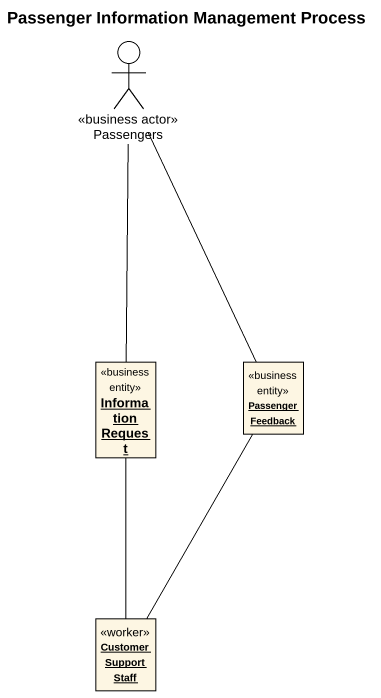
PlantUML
@startuml
title Passenger Information Management Process
allowmixing
hide circle
hide empty members
actor Passengers <<business actor>>
object "Information Request" as Information_Request <<business entity>>
object "Passenger Feedback" as Passenger_Feedback <<business entity>>
object "Customer Support Staff" as Customer_Support_Staff <<worker>>
Passengers -- Information_Request
Passengers -- Passenger_Feedback
Customer_Support_Staff -up- Information_Request
Customer_Support_Staff -up- Passenger_Feedback
@enduml
